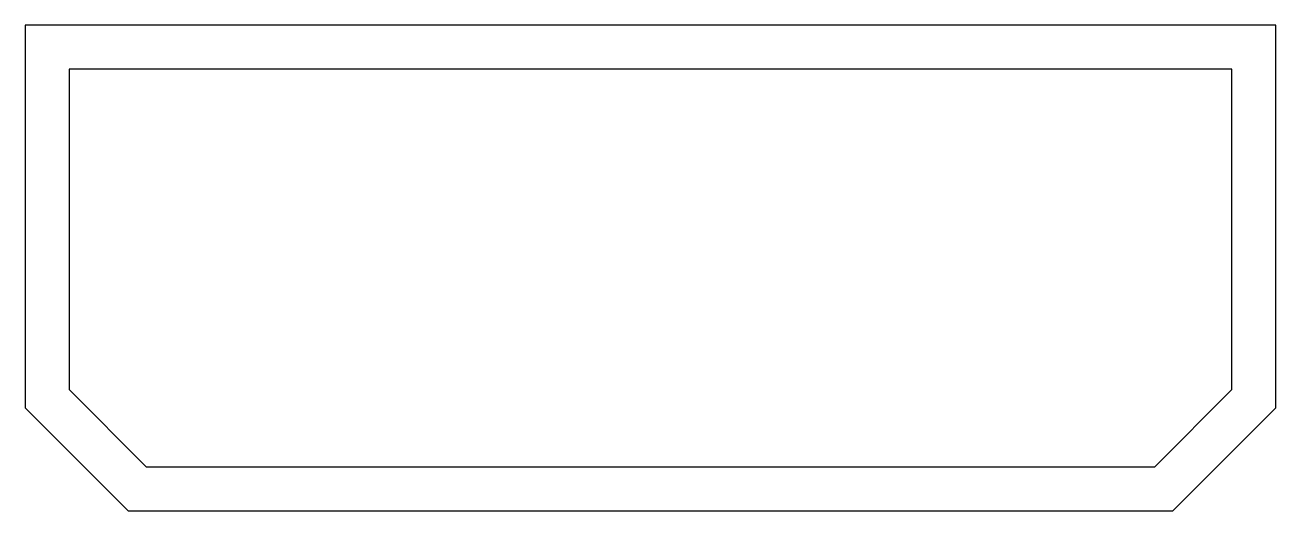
# Model space of a CAD drawing. Extents: x 14.312 to 15.162, y 25.257 to 25.587.
import ezdxf

# ---------------------------------------------------------------- set-up
doc = ezdxf.new("R2010")
doc.units = 0
doc.header["$MEASUREMENT"] = 0
doc.layers.add('A-MOBILIA', color=2, linetype='CONTINUOUS')
doc.layers.add('ESC50', color=1, linetype='CONTINUOUS')

msp = doc.modelspace()

# ---------------------------------------------------------------- linework, layer by layer
at = {"layer": 'A-MOBILIA'}
msp.add_lwpolyline([(14.31179, 25.58712), (14.31179, 25.32712), (14.38179, 25.25712), (15.09179, 25.25712), (15.16179, 25.32712), (15.16179, 25.58712)], close=True, dxfattribs=at)
at = {"layer": 'ESC50'}
msp.add_lwpolyline([(14.34179, 25.55712), (14.34179, 25.33955), (14.39421, 25.28712), (15.07936, 25.28712), (15.13179, 25.33955), (15.13179, 25.55712)], close=True, dxfattribs=at)

doc.saveas('drawing.dxf')
